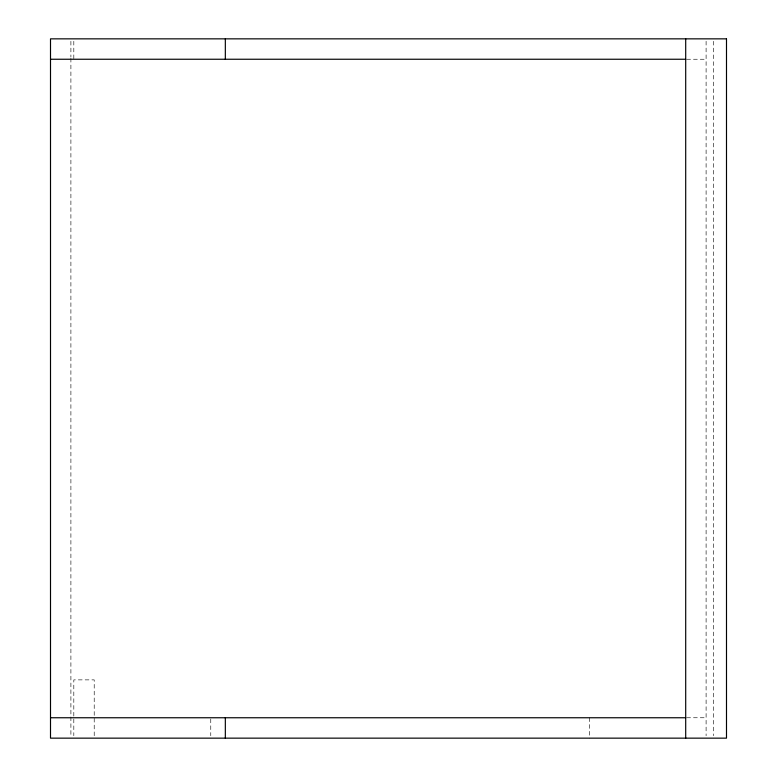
<?xml version="1.0" encoding="UTF-8"?>
<svg xmlns="http://www.w3.org/2000/svg" width="777" height="777" viewBox="0 0 777 777"><rect width="100%" height="100%" fill="white"/><g stroke="black" fill="none" stroke-linecap="round" stroke-linejoin="round"><path stroke-width="0.58" stroke-dasharray="3.88 2.91" d="M686.683 59.246L706.099 59.246M686.674 717.754L706.099 717.754M713.674 41.278L713.674 735.722M706.099 41.249L706.099 735.751M589.549 717.754L589.549 738.15M210.761 718.958L210.761 735.751M94.211 735.751L94.211 679.875L73.815 679.875L73.815 735.722M73.815 41.249L73.815 59.246M70.901 41.278L70.901 57.061M70.901 58.275L70.901 735.722"/><path stroke-width="1.17" d="M50.505 59.246L685.702 59.246M50.505 717.754L685.702 717.754M685.702 38.85L685.702 738.15M225.33 38.85L225.33 59.246M225.33 717.754L225.33 738.15M726.495 38.85L50.505 38.85L50.505 738.15L726.495 738.15L726.495 38.85"/></g></svg>
